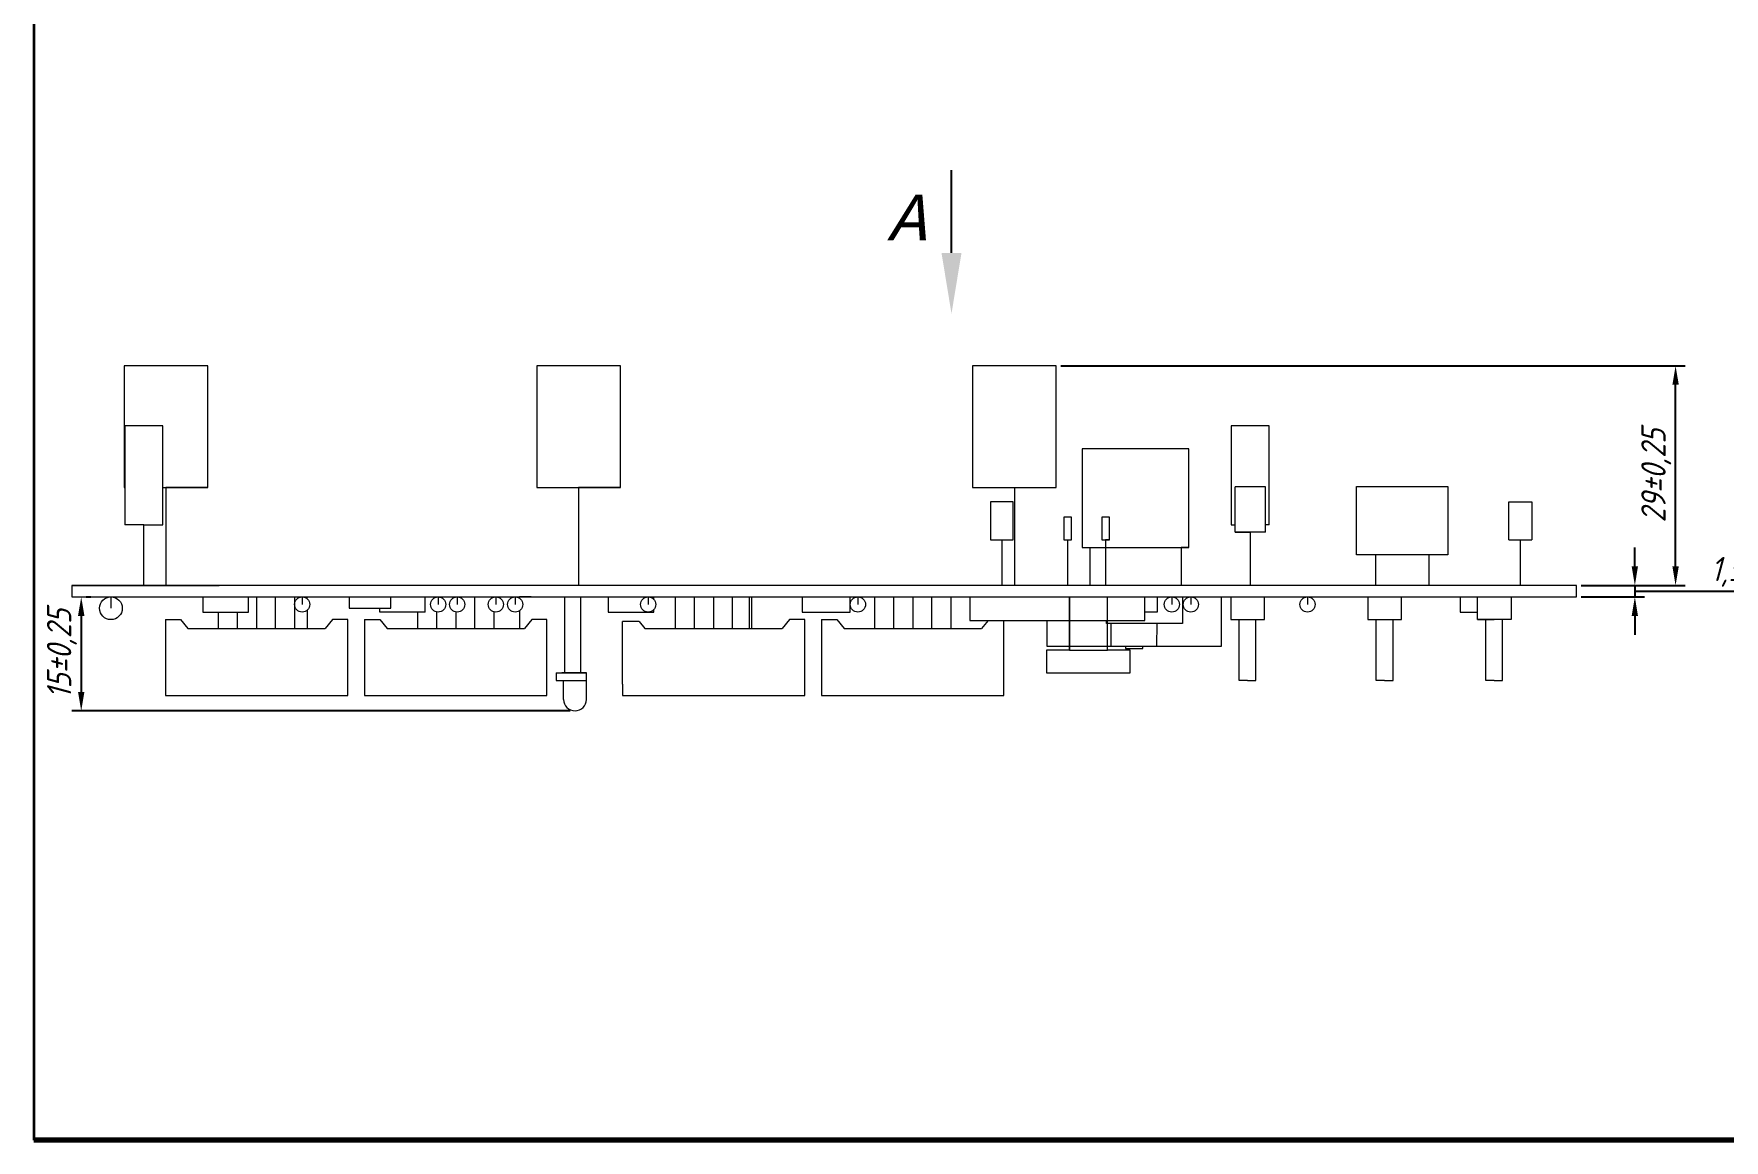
# Paper-space layout 'Лист1' of a CAD drawing. Header units: millimetres. Extents: x 0 to 420, y 0 to 297.
# Drawn here: x 0 to 222.5, y 0 to 145.6 of the extents above; entities that cross this region are included whole.
import ezdxf
from ezdxf import colors
from ezdxf.entities.mleader import LeaderData, LeaderLine
from ezdxf.math import Vec2, Vec3

# ---------------------------------------------------------------- set-up
doc = ezdxf.new("R2010")
doc.units = ezdxf.units.MM
doc.layers.get('0').update_dxf_attribs({"lineweight": 13})
doc.layers.add('Основная', color=7, linetype='Continuous', lineweight=70)
doc.layers.add('схема', color=7, linetype='Continuous', lineweight=35)
doc.styles.get("Standard").update_dxf_attribs({"font": 'isocteur.ttf', "width": 0.85, "oblique": 15})
doc.styles.add('стиль1', font='isocpeui.ttf')
doc.dimstyles.new('ISO-25', dxfattribs={"dimtxt": 2.5, "dimasz": 2.5, "dimexe": 1.25, "dimexo": 0.625, "dimtad": 1, "dimtxsty": 'Standard', "dimcen": 2.5, "dimadec": 0, "dimazin": 0, "dimtfac": 1, "dimtmove": 1, "dimatfit": 3, "dimfxl": 1, "dimarcsym": 0})
doc.dimstyles.new('Копия ISO-25', dxfattribs={"dimtxt": 2.5, "dimasz": 2.5, "dimexe": 1.25, "dimexo": 0.625, "dimtad": 1, "dimtih": 1, "dimtoh": 1, "dimtxsty": 'Standard', "dimcen": 2.5, "dimadec": 0, "dimazin": 0, "dimtfac": 1, "dimtmove": 1, "dimatfit": 3, "dimfxl": 1, "dimarcsym": 0})

# ---------------------------------------------------------------- blocks, each defined once
blk = doc.blocks.new('*D146')
at = {"color": 0, "lineweight": -2, "transparency": 16777216}
for p, q in [((135.18, 101.9), (217.32, 101.9)), ((216.07, 75.49), (216.07, 99.4)), ((203.65, 72.99), (217.32, 72.99))]:
    blk.add_line(p, q, dxfattribs=at)
at = {"color": 0, "transparency": 16777216}
for points in [[(215.65, 99.4), (216.49, 99.4), (216.07, 101.9)], [(215.65, 75.49), (216.49, 75.49), (216.07, 72.99)]]:
    blk.add_solid(points, dxfattribs=at)
at = {"layer": 'Defpoints', "color": 0, "transparency": 16777216}
for p in [(134.55, 101.9), (216.07, 101.9), (203.02, 72.99)]:
    blk.add_point(p, dxfattribs=at)
at = {"color": 0, "transparency": 16777216, "insert": (213.53, 87.44), "char_height": 2.5, "attachment_point": 5, "rotation": 90, "style": 'стиль1'}
blk.add_mtext('{\\fISOCPEUR|b0|i0|c204|p34;\\H1.28x;\\Q15;\\W0.85;29±0,25}', dxfattribs=at)
blk = doc.blocks.new('*D147')
at = {"color": 0, "lineweight": -2, "transparency": 16777216}
for p, q in [((210.71, 75.49), (210.71, 77.99)), ((203.65, 72.99), (211.96, 72.99)), ((203.65, 71.49), (211.96, 71.49)), ((210.71, 72.99), (210.71, 71.49)), ((210.71, 72.99), (210.71, 71.49)), ((210.71, 72.24), (219.95, 72.24)), ((219.95, 72.24), (225.73, 72.24)), ((210.71, 68.99), (210.71, 66.49))]:
    blk.add_line(p, q, dxfattribs=at)
at = {"color": 0, "transparency": 16777216}
for points in [[(210.29, 75.49), (211.12, 75.49), (210.71, 72.99)], [(210.29, 68.99), (211.12, 68.99), (210.71, 71.49)]]:
    blk.add_solid(points, dxfattribs=at)
at = {"layer": 'Defpoints', "color": 0, "transparency": 16777216}
for p in [(203.02, 72.99), (203.02, 71.49), (210.71, 71.49)]:
    blk.add_point(p, dxfattribs=at)
at = {"color": 0, "transparency": 16777216, "insert": (222.84, 74.79), "char_height": 2.5, "attachment_point": 5, "style": 'стиль1'}
blk.add_mtext('{\\fISOCPEUR|b0|i0|c204|p34;\\H1.28x;\\Q15;\\W0.85;1,5}', dxfattribs=at)
blk = doc.blocks.new('*D148')
at = {"color": 0, "lineweight": -2, "transparency": 16777216}
for p, q in [((6.87, 71.49), (7.49, 71.49)), ((6.24, 68.99), (6.24, 58.99)), ((70.6, 56.49), (4.99, 56.49))]:
    blk.add_line(p, q, dxfattribs=at)
at = {"color": 0, "transparency": 16777216}
for points in [[(5.82, 68.99), (6.66, 68.99), (6.24, 71.49)], [(5.82, 58.99), (6.66, 58.99), (6.24, 56.49)]]:
    blk.add_solid(points, dxfattribs=at)
at = {"layer": 'Defpoints', "color": 0, "transparency": 16777216}
for p in [(6.24, 71.49), (6.24, 56.49), (71.23, 56.49)]:
    blk.add_point(p, dxfattribs=at)
at = {"color": 0, "transparency": 16777216, "insert": (3.7, 63.99), "char_height": 2.5, "attachment_point": 5, "rotation": 90, "style": 'стиль1'}
blk.add_mtext('{\\fISOCPEUR|b0|i0|c204|p34;\\H1.28x;\\Q15;\\W0.85;15±0,25}', dxfattribs=at)

psp = doc.layouts.new('Лист1')

# ---------------------------------------------------------------- linework, layer by layer
at = {"transparency": 33554674}
for p, q in [((22.883, 101.895), (11.883, 101.895)), ((11.883, 101.895), (11.883, 85.895)), ((22.883, 85.895), (22.883, 101.895)), ((77.207, 101.895), (66.207, 101.895)), ((66.207, 101.895), (66.207, 85.895)), ((77.207, 85.895), (77.207, 101.895)), ((134.552, 101.895), (123.552, 101.895)), ((123.552, 101.895), (123.552, 85.895)), ((134.552, 85.895), (134.552, 101.895)), ((16.994, 93.993), (11.994, 93.993)), ((11.994, 93.993), (11.994, 80.993)), ((16.994, 80.993), (16.994, 93.993)), ((162.59, 93.993), (157.59, 93.993)), ((157.59, 93.993), (157.59, 80.993)), ((162.59, 80.993), (162.59, 93.993)), ((151.988, 90.993), (137.988, 90.993)), ((137.988, 90.993), (137.988, 77.993)), ((151.988, 77.993), (151.988, 90.993)), ((11.883, 85.895), (11.994, 85.895)), ((16.994, 85.895), (22.883, 85.895)), ((22.883, 85.895), (17.383, 85.895)), ((22.883, 85.895), (17.383, 85.895)), ((17.383, 85.895), (17.383, 72.993)), ((66.207, 85.895), (77.207, 85.895)), ((77.207, 85.895), (71.707, 85.895)), ((71.707, 85.895), (71.707, 72.993)), ((123.552, 85.895), (134.552, 85.895)), ((129.052, 85.895), (129.052, 72.993)), ((162.089, 85.993), (158.089, 85.993)), ((158.089, 79.993), (158.089, 85.993)), ((162.089, 79.993), (162.089, 85.993)), ((174.091, 77.018), (174.091, 86.018)), ((174.091, 86.018), (186.091, 86.018)), ((186.091, 86.018), (186.091, 77.018)), ((128.903, 83.993), (125.903, 83.993)), ((125.903, 83.993), (125.903, 78.993)), ((128.903, 78.993), (128.903, 83.993)), ((194.132, 78.993), (194.132, 83.993)), ((194.132, 83.993), (197.132, 83.993)), ((197.132, 83.993), (197.132, 78.993)), ((14.494, 80.993), (11.994, 80.993)), ((14.494, 72.993), (14.494, 80.993)), ((14.494, 80.993), (16.994, 80.993)), ((136.559, 81.993), (135.559, 81.993)), ((135.559, 81.993), (135.559, 78.993)), ((136.559, 78.993), (136.559, 81.993)), ((141.558, 81.993), (140.558, 81.993)), ((140.558, 81.993), (140.558, 78.993)), ((141.558, 80.993), (141.558, 81.993)), ((141.558, 78.993), (141.558, 80.993)), ((157.59, 80.993), (158.089, 80.993)), ((162.59, 80.993), (162.089, 80.993)), ((125.903, 78.993), (128.903, 78.993)), ((127.403, 78.993), (127.403, 72.993)), ((135.559, 78.993), (136.559, 78.993)), ((136.059, 78.993), (136.059, 72.993)), ((137.988, 77.993), (151.988, 77.993)), ((137.988, 77.993), (138.988, 77.993)), ((138.988, 77.993), (138.988, 72.993)), ((140.558, 78.993), (141.558, 78.993)), ((141.558, 78.993), (141.058, 78.993)), ((141.058, 78.993), (141.058, 72.993)), ((151.988, 77.993), (150.988, 77.993)), ((150.988, 77.993), (150.988, 72.993)), ((162.089, 79.993), (158.089, 79.993)), ((158.089, 79.993), (160.089, 79.993)), ((160.09, 79.993), (160.09, 72.993)), ((194.132, 78.993), (197.132, 78.993)), ((195.632, 78.993), (195.632, 72.993)), ((186.091, 77.018), (174.091, 77.018)), ((176.591, 77.018), (176.591, 73.018)), ((183.591, 77.018), (183.591, 73.018)), ((203.024, 72.993), (5.024, 72.993)), ((5.024, 72.993), (5.024, 71.493)), ((5.024, 72.993), (24.407, 72.993)), ((5.024, 72.993), (17.383, 72.993)), ((5.024, 71.493), (203.024, 71.493)), ((8.616, 72.993), (8.616, 72.993)), ((9.855, 71.493), (10.155, 71.493)), ((10.146, 71.493), (10.146, 69.993)), ((22.262, 71.493), (22.262, 69.493)), ((28.262, 69.493), (28.262, 71.493)), ((29.314, 71.493), (29.314, 67.339)), ((31.814, 67.339), (31.814, 71.493)), ((34.314, 71.493), (34.314, 67.338)), ((34.48, 71.493), (35.98, 71.497)), ((35.321, 71.493), (35.321, 70.493)), ((35.98, 71.246), (35.98, 71.497)), ((41.492, 71.493), (41.492, 69.993)), ((46.992, 69.993), (46.992, 71.493)), ((51.524, 69.493), (51.524, 71.493)), ((53.212, 71.493), (53.212, 70.493)), ((54.714, 71.493), (55.714, 71.493)), ((55.714, 71.493), (55.714, 70.493)), ((58.035, 67.339), (58.035, 71.493)), ((60.805, 71.493), (60.805, 70.493)), ((63.351, 71.493), (63.351, 70.493)), ((65.434, 71.493), (63.934, 71.493)), ((63.934, 71.306), (63.934, 71.493)), ((69.876, 61.493), (69.876, 71.493)), ((71.979, 61.493), (71.979, 71.493)), ((75.151, 71.493), (77.401, 71.493)), ((75.604, 71.493), (75.604, 69.493)), ((203.024, 72.993), (77.207, 72.993)), ((80.852, 71.493), (80.852, 70.493)), ((81.604, 71.152), (81.604, 71.493)), ((84.456, 67.341), (84.456, 71.493)), ((86.956, 67.341), (86.956, 71.493)), ((89.456, 71.493), (89.456, 67.339)), ((91.956, 67.339), (91.956, 71.493)), ((92.655, 71.493), (94.155, 71.493)), ((94.155, 71.493), (94.155, 67.338)), ((94.456, 71.493), (94.456, 67.338)), ((100.455, 72.993), (100.455, 72.993)), ((101.133, 71.493), (101.133, 69.493)), ((103.455, 72.993), (103.455, 72.993)), ((107.451, 69.493), (107.451, 71.493)), ((108.455, 71.493), (108.455, 70.493)), ((110.677, 67.341), (110.677, 71.493)), ((113.177, 67.341), (113.177, 71.493)), ((115.677, 71.493), (115.677, 67.339)), ((118.177, 67.339), (118.177, 71.493)), ((120.677, 71.493), (120.677, 67.338)), ((123.197, 71.493), (123.197, 68.393)), ((203.024, 72.993), (128.903, 72.993)), ((203.024, 72.993), (134.552, 72.993)), ((136.286, 64.493), (136.286, 71.493)), ((136.286, 71.493), (136.286, 64.493)), ((141.286, 64.493), (141.286, 71.493)), ((146.197, 68.393), (146.197, 71.493)), ((147.845, 71.493), (147.845, 69.493)), ((148.772, 71.493), (149.772, 71.493)), ((149.772, 71.493), (149.772, 70.493)), ((151.166, 71.493), (151.166, 67.993)), ((151.273, 71.493), (152.273, 71.493)), ((152.273, 71.493), (152.273, 70.493)), ((156.301, 64.993), (156.301, 71.493)), ((157.544, 71.493), (157.544, 68.493)), ((161.961, 68.493), (161.961, 71.493)), ((162.59, 72.993), (162.59, 72.993)), ((167.624, 71.493), (167.624, 70.493)), ((175.58, 71.493), (175.58, 68.493)), ((179.996, 68.493), (179.996, 71.493)), ((187.725, 71.493), (187.725, 69.493)), ((189.996, 68.493), (189.996, 71.493)), ((194.413, 71.493), (194.413, 68.493)), ((203.024, 71.493), (203.024, 72.993)), ((22.262, 69.493), (28.262, 69.493)), ((24.314, 67.341), (24.314, 69.493)), ((26.814, 67.341), (26.814, 69.493)), ((35.98, 69.74), (35.98, 67.337)), ((41.492, 69.993), (46.992, 69.993)), ((45.524, 69.493), (45.524, 69.993)), ((51.524, 69.493), (45.524, 69.493)), ((45.524, 69.493), (45.524, 69.493)), ((50.535, 67.341), (50.535, 69.493)), ((53.035, 67.341), (53.035, 69.509)), ((55.535, 69.509), (55.535, 67.339)), ((60.535, 69.53), (60.535, 67.338)), ((63.934, 69.68), (63.934, 67.337)), ((75.604, 69.493), (81.604, 69.493)), ((81.604, 69.493), (81.604, 69.834)), ((101.133, 69.493), (107.451, 69.493)), ((147.845, 69.493), (146.197, 69.493)), ((187.725, 69.493), (189.996, 69.493)), ((17.314, 68.493), (19.314, 68.493)), ((17.314, 68.493), (17.314, 58.493)), ((19.314, 68.493), (20.275, 67.342)), ((20.275, 67.342), (38.358, 67.337)), ((39.314, 68.493), (38.358, 67.337)), ((41.314, 68.493), (39.314, 68.493)), ((41.314, 58.493), (41.314, 68.493)), ((43.535, 68.493), (43.535, 58.493)), ((43.535, 68.493), (45.535, 68.493)), ((45.535, 68.493), (46.496, 67.342)), ((46.496, 67.342), (64.579, 67.337)), ((65.535, 68.493), (64.579, 67.337)), ((67.535, 68.493), (65.535, 68.493)), ((67.535, 58.493), (67.535, 68.493)), ((77.456, 59.993), (77.456, 68.259)), ((79.651, 68.259), (77.456, 68.259)), ((79.651, 68.259), (80.418, 67.342)), ((80.418, 67.342), (98.5, 67.337)), ((99.456, 68.493), (98.5, 67.337)), ((101.456, 68.493), (99.456, 68.493)), ((101.456, 58.493), (101.456, 68.493)), ((103.677, 68.493), (105.677, 68.493)), ((103.677, 68.493), (103.677, 58.493)), ((105.677, 68.493), (106.639, 67.342)), ((106.639, 67.342), (124.721, 67.337)), ((123.197, 68.393), (146.197, 68.393)), ((125.595, 68.393), (124.721, 67.337)), ((127.677, 58.493), (127.677, 68.393)), ((133.301, 68.393), (133.301, 64.993)), ((141.166, 67.993), (141.166, 68.393)), ((151.166, 67.993), (141.166, 67.993)), ((141.801, 64.993), (141.801, 67.993)), ((147.801, 64.993), (147.821, 67.993)), ((157.544, 68.493), (161.961, 68.493)), ((157.544, 68.493), (159.744, 68.493)), ((158.644, 60.493), (158.644, 68.493)), ((160.844, 60.493), (160.844, 68.493)), ((175.58, 68.493), (179.996, 68.493)), ((175.58, 68.493), (177.78, 68.493)), ((176.68, 60.493), (176.68, 68.493)), ((178.88, 60.493), (178.88, 68.493)), ((194.413, 68.493), (189.996, 68.493)), ((189.996, 68.493), (192.196, 68.493)), ((191.096, 60.493), (191.096, 68.493)), ((193.296, 60.493), (193.296, 68.493)), ((133.301, 64.993), (156.301, 64.993)), ((143.669, 64.993), (143.669, 64.693)), ((143.669, 64.693), (145.952, 64.693)), ((145.952, 64.693), (145.952, 64.993)), ((136.286, 64.493), (133.286, 64.493)), ((133.286, 64.493), (133.286, 61.493)), ((136.286, 64.493), (141.286, 64.493)), ((144.286, 64.493), (141.286, 64.493)), ((144.286, 61.493), (144.286, 64.493)), ((68.729, 61.493), (72.729, 61.493)), ((68.729, 61.493), (68.729, 60.493)), ((68.729, 60.493), (72.729, 60.493)), ((71.979, 61.493), (69.479, 61.493)), ((69.729, 57.993), (69.729, 60.493)), ((72.729, 61.493), (71.979, 61.493)), ((72.729, 57.993), (72.729, 61.493)), ((133.286, 61.493), (144.286, 61.493)), ((133.286, 61.493), (139.286, 61.493)), ((133.286, 61.493), (137.286, 61.493)), ((159.744, 60.493), (158.644, 60.493)), ((159.744, 60.493), (160.844, 60.493)), ((177.78, 60.493), (176.68, 60.493)), ((177.78, 60.493), (178.88, 60.493)), ((192.196, 60.493), (191.096, 60.493)), ((192.196, 60.493), (193.296, 60.493)), ((17.314, 58.493), (41.314, 58.493)), ((43.535, 58.493), (67.535, 58.493)), ((77.456, 59.993), (77.456, 58.493)), ((77.456, 58.493), (79.651, 58.493)), ((79.651, 58.493), (101.456, 58.493)), ((103.677, 58.493), (118.455, 58.493)), ((118.455, 58.493), (127.677, 58.493)), ((71.229, 56.493), (71.229, 56.493))]:
    psp.add_line(p, q, dxfattribs=at)
for centre, radius in [((10.146, 69.993), 1.5), ((35.321, 70.493), 1), ((53.212, 70.493), 1), ((55.714, 70.493), 1), ((60.805, 70.493), 1), ((63.351, 70.493), 1), ((80.852, 70.493), 1), ((108.455, 70.493), 1), ((149.772, 70.493), 1), ((152.273, 70.493), 1), ((167.624, 70.493), 1)]:
    psp.add_circle(centre, radius, dxfattribs=at)
psp.add_arc((71.229, 57.993), 1.5, 180, 0, dxfattribs=at)
at = {"layer": 'Основная', "ltscale": 10, "transparency": 33554674}
psp.add_line((419.999, 0.001), (-0.001, 0.001), dxfattribs=at)
at = {"layer": 'схема', "transparency": 33554674}
psp.add_line((-0.001, 297.001), (-0.001, 0.001), dxfattribs=at)

# ---------------------------------------------------------------- texts
at = {"transparency": 33554674, "insert": (112.308, 124.401), "char_height": 6, "attachment_point": 1}
psp.add_mtext_dynamic_manual_height_columns('{\\T0.75;А}', width=25.57533, gutter_width=12.5, heights=[0], dxfattribs=at)

# ---------------------------------------------------------------- dimensions: what is measured, and where the dimension line sits
at = {"transparency": 33554674}
for base, p1, p2, text, dimstyle, picture, middle in [((216.071, 101.895), (203.024, 72.993), (134.552, 101.895), '{\\fISOCPEUR|b0|i0|c204|p34;\\H1.28x;\\Q15;\\W0.85;29±0,25}', 'ISO-25', '*D146', (213.526, 87.444)), ((210.706, 71.493), (203.024, 72.993), (203.024, 71.493), '{\\fISOCPEUR|b0|i0|c204|p34;\\H1.28x;\\Q15;\\W0.85;<>}', 'Копия ISO-25', '*D147', (220.573, 74.788)), ((6.241, 56.493), (6.241, 71.493), (71.229, 56.493), '{\\fISOCPEUR|b0|i0|c204|p34;\\H1.28x;\\Q15;\\W0.85;<>±0,25}', 'ISO-25', '*D148', (3.696, 63.993))]:
    dim = psp.add_linear_dim(base=base, p1=p1, p2=p2, angle=90, text=text, dimstyle=dimstyle, override={"dimtxsty": 'стиль1'}, dxfattribs=at)
    dim.commit()
    dim.dimension.update_dxf_attribs({"geometry": picture, "text_midpoint": middle})

# ---------------------------------------------------------------- leaders
ml = psp.add_multileader_mtext('Standard', dxfattribs=at)
ml.set_content('', color=256)
ml.set_leader_properties()
ml.build(insert=Vec2(0, 0))
ml.multileader.update_dxf_attribs({"has_dogleg": 0, "text_left_attachment_type": 2, "text_right_attachment_type": 2, "dogleg_length": 0, "arrow_head_size": 8})
ctx = ml.context
ctx.base_point, ctx.char_height, ctx.arrow_head_size, ctx.landing_gap_size, ctx.plane_origin, ctx.plane_x_axis, ctx.plane_y_axis = Vec3(120.774, 127.633), 5, 8, 0, Vec3(120.774, 130.777), Vec3(-1, 0), Vec3(0, -1)
ctx.left_attachment, ctx.right_attachment = 2, 2
notes = []
notes.append((ctx, [(0, (1, 1, 0), (120.774, 127.633), (1, 0), 0, [(0, [(120.774, 108.755)], 0, [])])]))
ctx.mtext.insert, ctx.mtext.text_direction, ctx.mtext.rotation, ctx.mtext.flow_direction = Vec3(120.774, 125.133), Vec3(-1, 0), 3.1415927, 5
for ctx, leaders in notes:
    for number, flags, end, landing, length, lines in leaders:
        leader = LeaderData()
        leader.index, (leader.has_last_leader_line, leader.has_dogleg_vector, leader.attachment_direction) = number, flags
        leader.last_leader_point, leader.dogleg_vector, leader.dogleg_length = Vec3(end), Vec3(landing), length
        for number, points, colour, breaks in lines:
            line = LeaderLine()
            line.index, line.vertices, line.color, line.breaks = number, Vec3.list(points), colors.encode_raw_color(colour), breaks
            leader.lines.append(line)
        ctx.leaders.append(leader)

doc.saveas('drawing.dxf')
